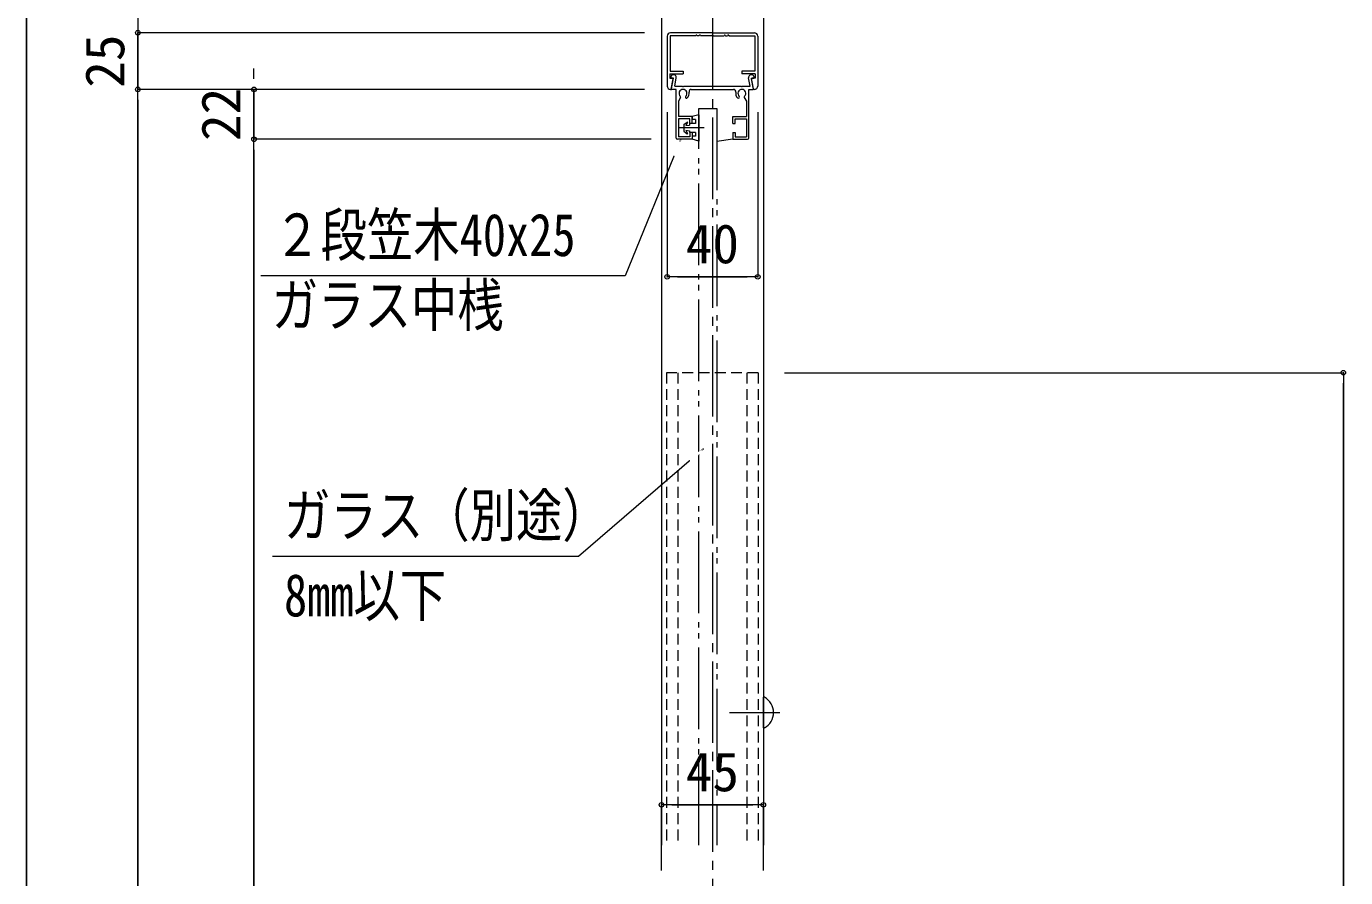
# Model space of a CAD drawing. Units: millimetres at full size. Extents: x -3135 to 4022, y -814 to 1448.
# Drawn here: x -1978 to -1396, y 209 to 585 of the extents above; entities that cross this region are included whole.
import ezdxf
from ezdxf.enums import TextEntityAlignment as Align

# ---------------------------------------------------------------- set-up
doc = ezdxf.new("R2010")
doc.units = ezdxf.units.MM
doc.header["$LTSCALE"] = 4
doc.header["$PDMODE"] = 32
doc.header["$PDSIZE"] = 2
for name, pattern in [('CHAIN2', [12, 9, -1, 1, -1]), ('DASHED1', [1.8, 1.2, -0.6]), ('DOUBLE_CHAIN2', [12.8, 9, -1, 0.6, -0.6, 0.6, -1])]:
    doc.linetypes.add(name, pattern=pattern)
for name, color, linetype, lineweight in [('0-0_0', 7, 'Continuous', 18), ('0-1_1手摺寸法', 3, 'Continuous', 18), ('0-2_2A', 1, 'DOUBLE_CHAIN2', 18), ('0-4_2躯体線', 4, 'Continuous', 9), ('0-5_3中心線', 2, 'CHAIN2', 18), ('0-6_41ｱﾙﾐ', 6, 'Continuous', 18), ('0-B_CYAN', 4, 'Continuous', 9), ('1-0_アンカー', 4, 'Continuous', 9)]:
    doc.layers.add(name, color=color, linetype=linetype, lineweight=lineweight)
doc.styles.add('ＭＳ ゴシック', font='')
doc.styles.get('ＭＳ ゴシック').set_extended_font_data('MS Gothic')

msp = doc.modelspace()

# ---------------------------------------------------------------- linework, layer by layer
at = {"layer": '0-0_0'}
for p, q in [((-1697.964, 687.108), (-1697.964, 223.614)), ((-1652.964, 687.108), (-1652.964, 223.614))]:
    msp.add_line(p, q, dxfattribs=at)
for points in [[(-1689.376, 535.108), (-1713.952, 474.779), (-1874.906, 474.779)], [(-1679.464, 398.491), (-1734.583, 351.025), (-1869.678, 351.025)]]:
    msp.add_lwpolyline(points, dxfattribs=at)
at = {"layer": '0-1_1手摺寸法'}
for p, q in [((-1978.398, -367.892), (-1978.398, 732.108)), ((-1978.398, 727.508), (-1978.398, -363.292)), ((-1929.175, 687.108), (-1929.175, 582.108)), ((-1705.464, 582.108), (-1929.175, 582.108)), ((-1929.175, 557.108), (-1929.175, 582.108)), ((-1705.464, 582.108), (-1929.175, 582.108)), ((-1929.175, 582.108), (-1929.175, 557.108)), ((-1877.9, 561.708), (-1877.9, 566.308)), ((-1705.464, 557.108), (-1929.175, 557.108)), ((-1705.464, 557.108), (-1929.175, 557.108)), ((-1929.175, -267.892), (-1929.175, 557.108)), ((-1716.964, 557.108), (-1877.9, 557.108)), ((-1877.9, 557.108), (-1877.9, 535.108)), ((-1877.9, 535.108), (-1877.9, 557.108)), ((-1929.175, 552.508), (-1929.175, -263.292)), ((-1929.175, 552.508), (-1929.175, 547.908)), ((-1695.464, 547.108), (-1695.464, 474.385)), ((-1688.164, 541.608), (-1686.696, 542.684)), ((-1686.477, 542.497), (-1687.164, 541.108)), ((-1685.664, 542.108), (-1685.664, 541.358)), ((-1682.964, 542.108), (-1685.664, 542.108)), ((-1681.464, 545.908), (-1684.464, 545.108)), ((-1684.464, 545.108), (-1684.464, 543.808)), ((-1682.964, 543.808), (-1684.464, 543.808)), ((-1682.964, 543.808), (-1682.964, 542.108)), ((-1681.464, 545.908), (-1681.464, 534.308)), ((-1655.464, 547.108), (-1655.464, 474.385)), ((-1679.1, 540.108), (-1689.963, 540.108)), ((-1688.164, 541.608), (-1688.164, 538.608)), ((-1688.164, 538.608), (-1686.696, 537.532)), ((-1687.164, 541.108), (-1685.664, 541.358)), ((-1687.164, 539.108), (-1685.664, 538.858)), ((-1687.164, 539.108), (-1686.477, 537.718)), ((-1685.664, 538.858), (-1685.664, 538.108)), ((-1682.964, 538.108), (-1685.664, 538.108)), ((-1684.464, 536.408), (-1684.464, 535.108)), ((-1682.964, 536.408), (-1684.464, 536.408)), ((-1682.964, 538.108), (-1682.964, 536.408)), ((-1702.464, 535.108), (-1877.9, 535.108)), ((-1702.464, 535.108), (-1877.9, 535.108)), ((-1877.9, -245.892), (-1877.9, 535.108)), ((-1877.9, 530.508), (-1877.9, 525.908)), ((-1877.9, 530.508), (-1877.9, -241.292)), ((-1681.464, 534.308), (-1684.464, 535.108)), ((-1655.464, 474.385), (-1695.464, 474.385)), ((-1690.864, 474.385), (-1660.064, 474.385)), ((-1643.714, 432.108), (-1396.884, 432.108)), ((-1396.884, 432.108), (-1396.884, -367.892)), ((-1396.884, -363.292), (-1396.884, 427.508)), ((-1697.964, 212.464), (-1697.964, 241.417)), ((-1652.964, 241.417), (-1697.964, 241.417)), ((-1693.364, 241.417), (-1657.564, 241.417)), ((-1652.964, 212.464), (-1652.964, 241.417))]:
    msp.add_line(p, q, dxfattribs=at)
for centre, start, end in [((-1686.614, 542.558), 336.371, 122.905), ((-1686.614, 537.658), 237.095, 23.629)]:
    msp.add_arc(centre, 0.15, start, end, dxfattribs=at)
for p in [(-1929.175, 582.108), (-1929.175, 557.108), (-1877.9, 557.108), (-1877.9, 535.108), (-1695.464, 474.385), (-1655.464, 474.385), (-1396.884, 432.108), (-1697.964, 241.417), (-1652.964, 241.417)]:
    msp.add_point(p, dxfattribs=at)
at = {"layer": '0-2_2A'}
for p, q in [((-1681.464, 223.614), (-1681.464, 548.668)), ((-1681.464, 548.668), (-1673.464, 548.668)), ((-1673.464, 548.668), (-1673.464, 223.614))]:
    msp.add_line(p, q, dxfattribs=at)
at = {"layer": '0-4_2躯体線'}
for p, q in [((-1652.964, 275.358), (-1652.964, 288.858)), ((-1652.464, 288.858), (-1652.964, 288.858)), ((-1667.905, 282.108), (-1645.648, 282.108)), ((-1652.464, 275.358), (-1652.964, 275.358))]:
    msp.add_line(p, q, dxfattribs=at)
msp.add_arc((-1656.16, 282.108), 7.695, 298.699, 61.301, dxfattribs=at)
at = {"layer": '0-5_3中心線'}
msp.add_line((-1675.464, 784.737), (-1675.464, -527.622), dxfattribs=at)
at = {"layer": '0-6_41ｱﾙﾐ'}
for p, q in [((-1695.464, 580.608), (-1695.464, 558.608)), ((-1694.164, 580.808), (-1694.164, 565.108)), ((-1682.764, 580.808), (-1694.164, 580.808)), ((-1675.464, 582.108), (-1693.964, 582.108)), ((-1682.633, 581.014), (-1682.764, 580.808)), ((-1682.295, 581.014), (-1682.164, 580.808)), ((-1681.264, 580.808), (-1682.164, 580.808)), ((-1681.133, 581.014), (-1681.264, 580.808)), ((-1680.795, 581.014), (-1680.664, 580.808)), ((-1675.464, 582.108), (-1656.964, 582.108)), ((-1675.295, 581.014), (-1675.164, 580.808)), ((-1675.164, 580.808), (-1670.264, 580.808)), ((-1670.133, 581.014), (-1670.264, 580.808)), ((-1669.795, 581.014), (-1669.664, 580.808)), ((-1669.664, 580.808), (-1668.764, 580.808)), ((-1668.633, 581.014), (-1668.764, 580.808)), ((-1668.295, 581.014), (-1668.164, 580.808)), ((-1668.164, 580.808), (-1656.764, 580.808)), ((-1656.764, 580.808), (-1656.764, 565.108)), ((-1655.464, 580.608), (-1655.464, 558.608)), ((-1694.164, 565.108), (-1688.464, 565.108)), ((-1688.464, 565.108), (-1688.464, 563.908)), ((-1662.464, 565.108), (-1662.464, 563.908)), ((-1656.764, 565.108), (-1662.464, 565.108)), ((-1694.264, 563.908), (-1688.464, 563.908)), ((-1692.664, 562.108), (-1693.714, 562.108)), ((-1693.632, 557.268), (-1692.736, 561.749)), ((-1693.616, 557.347), (-1692.664, 562.108)), ((-1692.14, 558.608), (-1691.43, 562.161)), ((-1656.664, 563.908), (-1662.464, 563.908)), ((-1658.264, 562.108), (-1657.214, 562.108)), ((-1657.312, 557.347), (-1658.264, 562.108)), ((-1657.296, 557.268), (-1658.192, 561.749)), ((-1656.664, 562.108), (-1657.898, 562.108)), ((-1656.664, 563.908), (-1656.664, 562.108)), ((-1693.964, 557.108), (-1693.828, 557.108)), ((-1692.14, 558.608), (-1688.764, 558.608)), ((-1689.534, 553.505), (-1690.464, 551.893)), ((-1688.633, 558.4), (-1688.764, 558.608)), ((-1688.633, 558.4), (-1688.764, 558.608)), ((-1688.295, 558.4), (-1688.164, 558.608)), ((-1688.295, 558.4), (-1688.164, 558.608)), ((-1688.164, 558.608), (-1662.764, 558.608)), ((-1684.79, 557.108), (-1666.138, 557.108)), ((-1662.633, 558.4), (-1662.764, 558.608)), ((-1662.633, 558.4), (-1662.764, 558.608)), ((-1662.295, 558.4), (-1662.164, 558.608)), ((-1662.295, 558.4), (-1662.164, 558.608)), ((-1661.395, 553.505), (-1660.464, 551.893)), ((-1656.964, 557.108), (-1657.1, 557.108)), ((-1690.464, 551.893), (-1690.464, 545.108)), ((-1660.464, 551.893), (-1660.464, 545.108)), ((-1684.464, 545.108), (-1690.464, 545.108)), ((-1690.464, 544.108), (-1690.464, 536.108)), ((-1684.464, 542.108), (-1685.464, 542.108)), ((-1684.464, 542.108), (-1684.464, 545.108)), ((-1666.464, 545.108), (-1660.464, 545.108)), ((-1666.464, 542.108), (-1666.464, 545.108)), ((-1666.464, 542.108), (-1665.464, 542.108)), ((-1660.464, 544.108), (-1660.464, 536.108)), ((-1685.464, 536.108), (-1690.464, 536.108)), ((-1685.464, 538.108), (-1685.464, 536.108)), ((-1684.464, 538.108), (-1685.464, 538.108)), ((-1684.464, 538.108), (-1684.464, 535.108)), ((-1666.464, 538.108), (-1666.464, 535.108)), ((-1666.464, 538.108), (-1665.464, 538.108)), ((-1684.464, 535.108), (-1690.964, 535.108)), ((-1666.464, 535.108), (-1659.964, 535.108))]:
    msp.add_line(p, q, dxfattribs=at)
for points in [[(-1675.633, 581.014), (-1675.764, 580.808), (-1680.664, 580.808)], [(-1694.264, 563.908), (-1694.264, 562.108), (-1693.03, 562.108)], [(-1662.164, 558.608), (-1658.788, 558.608), (-1659.499, 562.161)], [(-1691.464, 535.608), (-1691.464, 557.108), (-1693.42, 557.108)], [(-1659.464, 535.608), (-1659.464, 557.108), (-1657.508, 557.108)], [(-1685.464, 542.108), (-1685.464, 544.108), (-1690.464, 544.108)], [(-1665.464, 542.108), (-1665.464, 544.108), (-1660.464, 544.108)], [(-1665.464, 538.108), (-1665.464, 536.108), (-1660.464, 536.108)]]:
    msp.add_lwpolyline(points, dxfattribs=at)
for centre, radius, start, end in [((-1693.964, 580.608), 1.5, 90, 180), ((-1682.464, 580.908), 0.2, 32.334, 147.666), ((-1680.964, 580.908), 0.2, 32.334, 147.666), ((-1675.464, 580.908), 0.2, 90, 147.666), ((-1675.464, 580.908), 0.2, 32.334, 90), ((-1669.964, 580.908), 0.2, 32.334, 147.666), ((-1668.464, 580.908), 0.2, 32.334, 147.666), ((-1656.964, 580.608), 1.5, 0, 90), ((-1692.664, 562.358), 1.25, 350.949, 183.815), ((-1693.714, 562.308), 0.2, 189.547, 270), ((-1693.03, 561.808), 0.3, 348.69, 90), ((-1658.264, 562.358), 1.25, 356.185, 189.051), ((-1657.898, 561.808), 0.3, 90, 191.31), ((-1657.214, 562.308), 0.2, 270, 350.453), ((-1693.964, 558.608), 1.5, 180, 270), ((-1693.828, 557.308), 0.2, 270, 348.69), ((-1693.42, 557.308), 0.2, 168.69, 270), ((-1688.464, 555.358), 1.75, 312.759, 227.241), ((-1689.992, 553.706), 0.5, 336.379, 47.241), ((-1689.992, 553.706), 0.5, 336.379, 47.241), ((-1688.464, 558.508), 0.2, 212.334, 327.666), ((-1688.464, 558.508), 0.2, 212.334, 327.666), ((-1686.937, 553.706), 0.5, 132.759, 312.759), ((-1688.464, 555.358), 2.75, 312.759, 11.537), ((-1684.79, 556.108), 1, 90, 191.537), ((-1684.79, 556.108), 1, 90, 191.537), ((-1666.138, 556.108), 1, 348.463, 90), ((-1666.138, 556.108), 1, 348.463, 90), ((-1662.464, 555.358), 2.75, 168.463, 227.241), ((-1663.992, 553.706), 0.5, 227.241, 47.241), ((-1662.464, 555.358), 1.75, 312.759, 227.241), ((-1662.464, 558.508), 0.2, 212.334, 327.666), ((-1662.464, 558.508), 0.2, 212.334, 327.666), ((-1660.937, 553.706), 0.5, 132.759, 203.621), ((-1660.937, 553.706), 0.5, 132.759, 203.621), ((-1657.508, 557.308), 0.2, 270, 11.31), ((-1657.1, 557.308), 0.2, 191.31, 270), ((-1656.964, 558.608), 1.5, 270, 0), ((-1690.964, 535.608), 0.5, 180, 270), ((-1659.964, 535.608), 0.5, 270, 0)]:
    msp.add_arc(centre, radius, start, end, dxfattribs=at)
at = {"layer": '0-B_CYAN'}
msp.add_line((-1666.464, 535.108), (-1673.464, 534.126), dxfattribs=at)
at = {"layer": '1-0_アンカー', "linetype": 'DASHED1'}
for p, q in [((-1655.214, 432.108), (-1695.714, 432.108)), ((-1695.714, 432.108), (-1695.714, 223.614)), ((-1690.714, 432.108), (-1690.714, 223.614)), ((-1660.214, 432.108), (-1660.214, 223.614)), ((-1655.214, 432.108), (-1655.214, 223.614))]:
    msp.add_line(p, q, dxfattribs=at)

# ---------------------------------------------------------------- texts
at = {"layer": '0-0_0', "style": 'ＭＳ ゴシック', "width": 0.8}
for s, p in [('２段笠木40x25', (-1868.966, 477.922)), ('ガラス中桟', (-1870.039, 446.938)), ('ガラス（別途）', (-1864.625, 354.168)), ('8mm以下', (-1864.625, 318.944))]:
    msp.add_text(s, height=18.77, dxfattribs=at).set_placement(p, align=Align.BOTTOM_LEFT)
at = {"layer": '0-1_1手摺寸法', "style": 'ＭＳ ゴシック'}
for s, p in [('25', (-1929.994, 557.831)), ('22', (-1878.719, 534.331))]:
    msp.add_text(s, height=17.27, rotation=90, dxfattribs=at).set_placement(p, align=Align.BOTTOM_LEFT)
for s, p in [('40', (-1687.24, 475.204)), ('45', (-1687.24, 242.236))]:
    msp.add_text(s, height=17.27, dxfattribs=at).set_placement(p, align=Align.BOTTOM_LEFT)

# ---------------------------------------------------------------- next in the draw order: wipeouts: each hides what was drawn before it
for points in [[(-1691.061, 527.287), (-1693.634, 528.335), (-1689.376, 535.108), (-1689.376, 535.108)], [(-1684.528, 392.297), (-1686.341, 394.403), (-1679.464, 398.491), (-1679.464, 398.491)]]:
    msp.add_wipeout(points)

doc.saveas('drawing.dxf')
